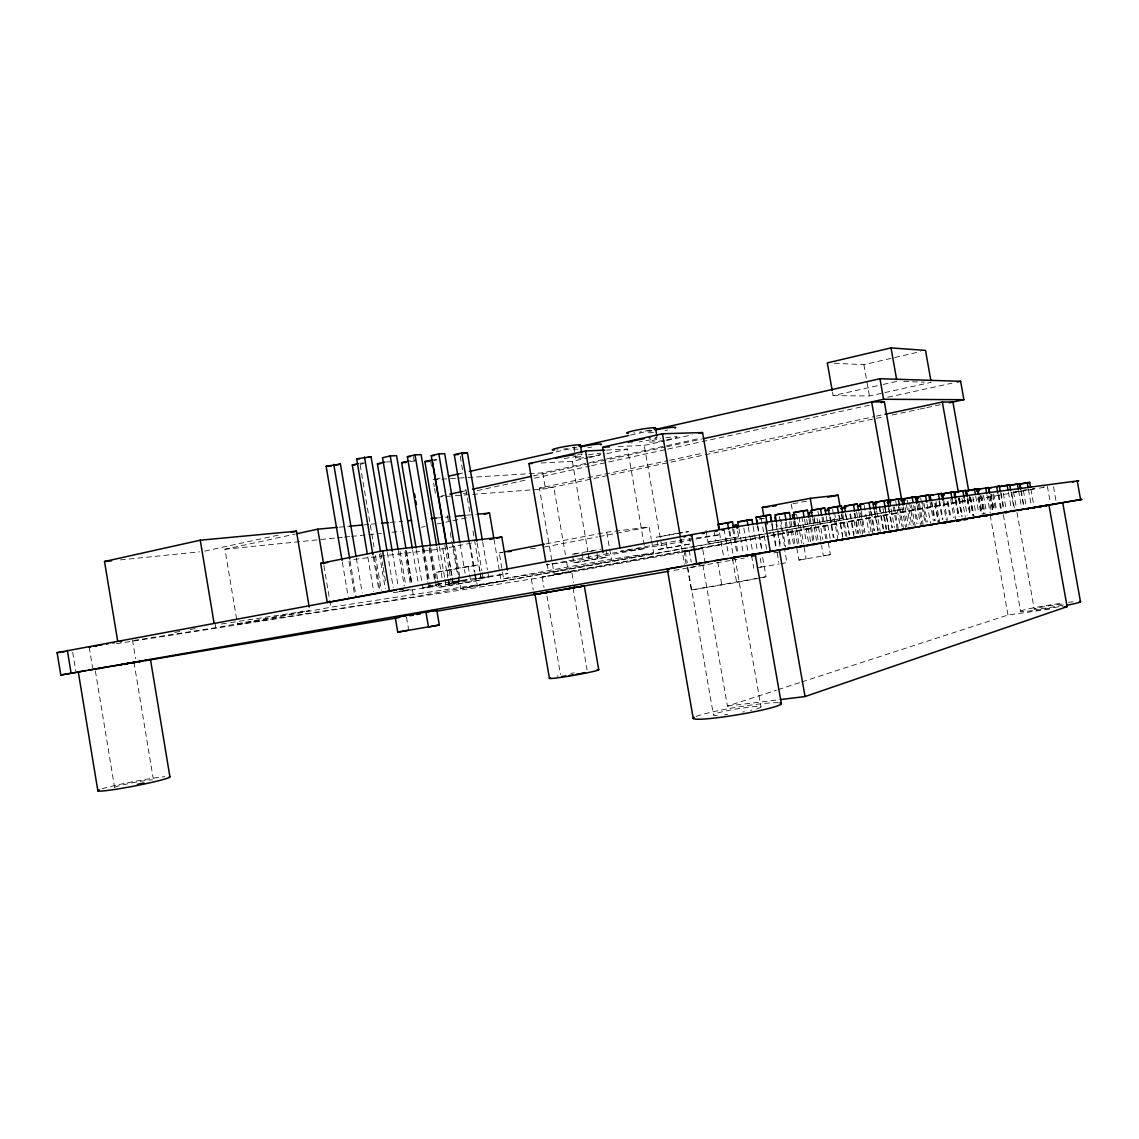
<?xml version="1.0" encoding="UTF-8"?>
<svg xmlns="http://www.w3.org/2000/svg" width="1139" height="1139" viewBox="0 0 1139 1139"><rect width="100%" height="100%" fill="white"/><g stroke="black" fill="none" stroke-linecap="round" stroke-linejoin="round"><path stroke-width="0.75" stroke-dasharray="5 3.75" d="M571.75 571.863L542.249 576.96L571.75 571.863L573.529 582.385M1014.322 507.624L1011.617 492.489L1018.238 491.151M702.863 564.987L727.422 706.095L776.428 690.177M778.122 689.636L800.091 682.503M801.785 681.948L1007.987 615.003L1053.205 608.625M542.192 576.946L544.001 587.468M686.091 563.905L684.055 551.447L769.039 536.099M360.209 464.328L363.227 463.616M410.51 461.694L414.938 460.654L410.481 460.854M433.546 460.626L436.479 459.942M834.303 363.241L863.903 364.679L892.99 357.945M894.713 357.546L920.369 351.595M436.536 478.907L439.996 478.124M459.06 473.824L462.519 473.041M556.06 451.912L576.847 447.214M630.536 435.084L651.323 430.385M832.495 392.2L833.107 395.646L881.429 384.825M883.152 384.441L896.963 381.351M541.096 462.989L572.333 461.323L587.866 457.892M589.603 457.508L599.954 455.216M606.873 453.692L627.589 449.108L644.802 548.457L589.119 558.694L546.336 564.901L603.371 554.38L644.802 548.457M618.221 446.516L644.247 445.434L664.82 440.878M666.529 440.508L692.241 434.813M833.107 395.646L869.441 395.988L883.166 392.955M884.875 392.571L931.189 382.334M433.076 479.69L542.734 472.87L587.824 462.989M589.546 462.605L605.165 459.188M606.888 458.803L700.528 438.287M887.808 397.24L951.962 383.174M441.263 496.063L444.723 495.294M462.078 491.507L465.609 490.738M533.194 475.945L665.148 447.072M666.771 446.716L701.581 439.099M463.388 493.628L466.848 492.874M477.241 490.61L527.485 479.676M534.419 478.166L589.845 466.079M591.582 465.709L666.073 449.478M667.81 449.093L870.509 404.929M204.778 551.105L280.877 534.561M493.999 539.245L501.16 581.104L413.628 596.964L237.51 624.329L224.953 549.254L295.414 534.02M764.098 536.853L554.209 574.298L539.402 488.133L667.924 460.669M669.661 460.298L702.663 453.237M709.611 451.756L874.595 416.504M876.332 416.134L885.017 414.269M437.817 497.06L545.467 488.802L884.049 416.703M892.15 414.98L918.774 409.314M919.928 409.072L925.722 407.833M926.861 407.591L941.355 404.502M421.615 527.215L425.103 526.489M437.291 523.954L444.253 522.502M446.004 522.146L451.215 521.05M452.966 520.694L470.379 517.063M353.816 559.391L442.815 548.756L474.038 542.577M687.287 567.08L691.273 590.002L736.634 582.485L766.034 576.775L762.091 554.223M651.579 540.797L653.658 552.856L548.514 571.935L503.652 578.74L499.224 552.871L502.698 552.216M546.037 543.873L606.731 532.212L649.187 527.015L651.28 539.074M1043.224 487.079L1044.007 486.937M691.273 590.002L766.034 576.775M544.257 547.076L597.576 536.882M599.299 536.554L614.775 533.593M616.498 533.266L649.187 527.015M792.986 503.751L799.92 502.441M801.657 502.1L806.853 501.117M437.533 578.996L436.408 572.333L468.186 566.325L478.864 564.859L480.003 571.55M436.408 572.333L478.864 564.859M678.403 533.095L656.406 537.209L688.483 531.671L680.097 532.781M759.77 518.9L762.831 518.316M764.397 518.302L756.695 519.469M574.07 553.967L601.164 549.155M588.863 551.675L593.974 550.721M174.808 632.401L179.976 631.447M190.298 629.54L195.467 628.586M405.142 590.543L411.165 589.433L399.049 591.44L403.619 590.771M435.326 584.976L441.505 583.837M416.376 549.624L422.868 587.895L436.194 585.645L435.312 580.434M452.838 582.371L466.264 580.107L452.838 582.371L446.63 545.923M422.868 587.895L436.194 585.645M444.922 579.281L445.805 584.478L458.846 582.271L457.721 576.263M474.579 573.757L475.476 579.011L488.603 576.804L487.706 571.55M445.805 584.478L458.846 582.271M475.476 579.011L488.603 576.804M393.282 592.693L448.88 584.392L508.022 573.529L443.484 583.054M661.588 545.382L720.318 534.59L680.894 540.1L620.584 551.205L661.588 545.382L644.247 445.434M133.704 640.46L215.769 627.703L309.78 610.461L230.021 622.691M237.51 624.329L330.908 607.215L501.16 581.104M437.817 580.662L438.956 587.325L481.441 579.908L480.302 573.216M438.956 587.325L481.441 579.908M572.646 556.003L573.828 562.837L607.414 557.042L605.934 548.5M573.828 562.837L607.414 557.042M657.018 540.712L658.527 549.454L690.618 543.915L689.707 538.662M658.527 549.454L690.618 543.915M503.652 578.74L611.372 559.135L653.658 552.856M842.148 518.402L768.156 530.717L842.148 518.402L841.28 513.433M705.981 530.447L708.002 542.121L738.627 536.839L737.175 528.496M708.002 542.121L738.627 536.839M756.965 567.735L761.749 566.866L759.827 555.889M796.83 548.073L798.937 560.089L806.127 558.779L804.034 546.862M780.671 563.72L786.907 562.581L784.7 549.938M828.309 542.634L830.416 554.65L823.383 555.932L821.561 545.553M458.647 576.633L460.711 588.749L695.046 546.307M696.783 545.98L903.341 509.076L460.711 588.749M554.209 574.298L764.084 536.469M771.075 535.202L970.286 499.722L969.659 496.234M771.089 535.601L970.286 499.722M770.776 535.786L1037.544 488.46M1022.651 490.339L1026.353 489.685M705.169 563.278L702.621 548.685L536.839 578.213L114.626 643.991M1039.295 488.147L1046.285 486.88M1032.447 489.058L1034.91 488.617M1028.674 489.727L1022.537 490.781M1032.774 488.546L1034.041 488.332M674.003 570.368L706.009 564.702M707.746 564.403L730.327 560.473M732.064 560.174L744.237 558.053M751.185 556.843L756.396 555.932M773.765 552.913L780.728 551.703M798.937 560.089L830.416 554.65M760.539 567.165L779.119 564.004M689.85 567.549L703.717 565.2M1020.273 491.165L1011.589 492.504M221.35 624.015L228.284 622.962M684.012 551.49L702.621 548.685M436.508 584.093L441.733 583.31M441.548 583.766L429.318 585.859L433.817 585.19M572.362 554.294L580.42 553.17M499.224 552.871L502.698 552.429M530.404 548.856L535.586 548.186M727.422 706.095L778.578 699.816M120.364 559.89L199.524 551.846M224.953 549.254L335.678 537.992M337.443 537.822L342.711 537.281M344.462 537.095L349.744 536.569M351.495 536.384L381.38 533.351M391.916 532.283L400.714 531.386M339.009 527.186L349.63 526.19M363.797 524.865L369.107 524.367M370.887 524.196L376.197 523.698M390.364 522.374L402.75 521.206M436.408 518.06L452.34 516.565M466.506 515.241L475.362 514.401M539.402 488.133L553.768 487.036L565.414 554.75M359.824 463.189L366.231 462.89M386.434 461.964L391.047 461.751M433.646 459.786L436.508 459.658M606.56 450.047L627.589 449.108M903.811 381.551L924.341 382.135M1053.475 486.766L1056.124 501.573M1047.367 486.211L1050.4 503.096M1030.895 489.087L1033.885 505.844M1028.446 489.428L1031.464 506.243M1023.391 490.439L1026.381 507.154M1021.099 490.425L1024.132 507.439M1020.928 490.781L1023.933 507.553M1018.579 490.767L1021.327 506.143M1013.511 491.792L1016.543 508.763M1016.985 512.408L1034.255 609.052M1010.991 491.806L1014.08 509.09M1008.385 492.162L1011.176 507.78M1003.302 493.187L1006.392 510.429M1001.067 492.746L1004.043 509.347M1000.683 493.543L1003.416 509.247M1003.345 514.771L1020.558 611.23A30.34 1.609 -9 0 0 1062.587 606.076M998.846 494.753L1001.807 511.411M998.091 494.81L1001.039 511.34M993.721 494.07L996.682 510.628M992.781 494.625L995.6 510.4M991.172 494.426L994.133 511.041M990.916 494.127L993.92 510.984M990.289 496.205L993.236 512.707M990.005 495.921L992.98 512.664M988.609 496.177L991.613 513.091M986.929 494.625L990.232 513.105M990.19 515.198L1007.987 615.003M983.47 495.465L986.474 512.279M981.832 495.679L985.107 514.031M980.836 495.835L984.153 514.401M980.437 495.55L983.783 514.372M979.027 496.049L982.316 514.486M978.871 497.458L981.903 514.472M978.045 497.629L981.106 514.814M975.71 496.148L978.757 513.233M972.905 496.903L975.938 513.988M970.599 497.202L973.916 515.867M970.186 497.273L973.546 516.138M969.616 497.017L973.019 516.138M967.709 497.601L970.741 514.643M967.367 499.053L970.143 514.614M967.153 499.138L969.944 514.856M964.107 497.729L967.196 515.099M961.999 498.398L965.388 517.476M959.351 497.686L959.963 501.16M959.195 498.782L962.284 516.195M958.981 498.782L962.056 516.038M958.397 498.199L961.629 516.423M955.991 499.195L959.081 516.522M955.82 500.249L958.782 516.892M955.379 500.178L958.326 516.736M952.019 498.939L955.578 518.9M950.681 499.594L953.913 517.775M948.075 501.644L951.022 518.245M947.164 501.445L950.154 518.288M943.804 500.42L947.491 520.452M943.064 501.872L946.367 520.409M939.59 500.619L942.907 519.227M939.049 501.174L942.323 519.655M936.059 501.587L939.647 521.819M935.247 503.082L938.593 521.918M934.777 503.367L938.052 521.861M931.873 501.786L935.233 520.694M931.275 502.128L934.564 520.694M930.008 501.915L933.354 520.779M927.032 504.079L930.663 523.299M923.943 503.224L927.288 522.089M922.305 501.288L926.021 522.189M920.696 498.298L925.238 523.968M919.444 503.466L923.159 524.453M918.29 503.879L921.949 524.51M917.094 505.445L920.511 524.652M914.916 506.229L917.991 523.598M913.606 505.417L916.838 523.641M911.399 504.933L915.115 525.862M909.52 502.783L913.649 526.118M907.342 500.021L911.969 526.147M906.53 504.89L910.089 524.994M905.135 507.453L908.239 524.951M903.312 506.827L906.872 526.987M901.988 507.595L905.519 527.542M899.782 507.311L903.355 527.571M898.386 506.371L901.931 526.417M895.71 501.132L900.209 526.588M894.371 506.727L898.23 528.496M893.218 506.684L897.133 528.838M891.111 508.891L894.371 527.4M863.903 364.679L869.441 395.988M889.089 508.777L892.421 527.599M888.392 507.723L891.979 528.026M885.117 507.553L889.075 529.906M884.96 508.193L888.861 530.29M882.939 508.065L886.598 528.795M883.707 516.124L886.156 529.92M879.721 506.955L883.65 529.137M879.109 506.812L883.095 529.364M876.631 510.87L880.262 531.457M874.909 511.311L878.254 530.261M874.012 509.048L878.027 531.728M871.363 511.795L874.724 530.831M870.438 510.856L873.955 530.774M869.014 511.354L872.816 532.938M868.701 518.302L871.221 532.582M864.216 505.46L869.128 533.28M861.283 511.197L864.985 532.169M860.557 512.892L864.074 532.767M858.906 512.422L862.764 534.333M856.585 511.724L860.401 533.365M854.933 512.963L858.521 533.28M854.321 513.362L857.895 533.664M854.065 520.779L856.329 533.593M850.534 513.874L854.122 534.276M849.893 514.073L853.737 535.914M845.893 514.614L849.466 534.874M845.451 513.233L849.324 535.159M842.945 514.6L846.875 536.939M841.636 513.746L845.821 537.48M839.073 515.44L842.703 536.127M838.831 515.155L842.775 537.608M834.517 512.507L838.788 536.768M832.595 509.418L837.72 538.533M830.388 517.021L834.019 537.651M829.648 516.835L833.292 537.494M826.259 516.423L830.075 538.291M823.17 517.234L826.971 538.875M821.974 517.006L825.803 538.775M817.902 511.098L822.899 539.53M817.076 518.558L821.062 541.281M814.129 517.462L818.129 540.242M813.844 518.871L814.442 522.303M812.662 518.715L816.478 540.413M809.957 517.732L814.058 541.096M808.975 518.772L812.862 540.868M806.697 519.469L810.868 543.246M804.504 519.37L808.704 543.303M801.856 516.636L806.341 542.235M798.966 517.106L803.721 544.228M796.588 514.33L801.642 543.118M795.05 521.107L798.937 543.26M791.249 504.079L792.118 508.976M794.111 520.395L795.264 526.916M793.499 521.69L797.371 543.801M790.95 521.206L795.207 545.524M789.569 521.804L793.826 546.051M786.28 521.847L790.267 544.542M785.155 522.402L789.113 545.04M780.784 519.498L785.639 547.204M779.318 516.551L784.458 545.908M776.399 521.861L780.656 546.222M776.072 524.068L780.03 546.635M772.071 523.342L776.499 548.685M777.154 552.842L778.834 562.41M771.687 523.869L775.801 547.375M761.194 518.387L766.789 550.393M757.876 526.19L761.991 549.753M757.463 525.791L761.621 549.496M753.121 526.389L757.307 550.393M748.309 527.044L752.836 552.899M751.583 555.661L753.79 568.304M743.81 528.112L747.996 552.031M738.983 528.767L743.482 554.536M733.744 529.023L738.029 553.54M732.633 528.852L736.961 553.639M734.911 557.398L760.994 706.935M729.857 531.215L731.024 537.935M728.974 531.045L733.075 554.522M732.576 559.192L736.634 582.485M724.005 529.023L728.576 555.206M719.506 532.796L723.578 556.188M714.011 531.073L715.733 540.997M717.769 561.94L721.642 584.15M689.209 550.464L691.202 561.911M685.251 551.319L687.258 562.88M687.785 567.336L713.455 714.979M681.165 538.946L682.233 545.125M679.983 538.007L684.553 564.303M666.144 543.004L667.041 548.201M606.731 532.212L609.337 547.361M609.636 549.041L611.372 559.135M596.993 553.255L597.875 558.423M573.971 448.965L574.512 452.083M574.768 453.55L575.565 458.177M572.333 461.323L587.909 551.732M588.208 553.469L589.119 558.694M582.029 552.956L583.481 561.413M572.974 587.881L587.098 669.96M566.61 561.684L568.389 572.105M542.734 472.87L545.467 488.802M547.09 563.648L548.514 571.935M546.991 595.968L560.488 674.587M531.372 579.082L533.209 589.788M482.637 541.851L487.407 569.813M477.141 542.99L481.868 570.696M482.167 572.433L483.05 577.615M460.213 456.212L461.409 463.174M461.708 464.926L462.591 470.151M465.865 489.314L467.061 496.291M467.36 498.028L468.542 505.004M468.841 506.741L469.738 511.966M473.012 531.144L479.861 571.223M480.145 572.96L481.042 578.185M470.25 544.442L475.006 572.262M475.305 573.999L477.383 586.172M469.496 544.001L474.28 572.006M468.186 566.325L469.339 573.059M469.624 574.754L470.777 581.502M460.056 543.73L465.082 573.173M454.561 546.151L460.498 580.961M453.336 545.481L458.362 574.91M447.499 515.668L448.396 520.936M450.261 532.483L451.457 539.487M451.756 541.239L457.65 575.266M446.716 544.912L452.041 576.163M452.325 577.9L453.222 583.111M430.613 461.309L431.51 466.549M444.908 545.182L450.261 576.633M450.56 578.384L451.457 583.624M433.674 483.192L434.272 486.695M434.557 488.446L435.753 495.451M447.228 570.838L448.353 577.445M448.638 579.096L449.763 585.702M442.815 548.756L447.727 577.601M448.011 579.295L448.88 584.392M439.327 546.393L444.623 577.544M436.821 546.962L442.445 580.064M430.798 547.674L436.152 579.182M429.702 547.446L435.013 578.697M413.457 456.44L414.354 461.651M429.118 548.5L434.443 579.765M423.836 548.144L430.357 586.514M422.783 547.46L428.421 580.619M422.256 548.941L427.552 580.093M427.851 581.83L428.734 587.012M412.66 550.308L418.013 581.858M406.481 551.532L412.076 584.563M406.167 550.749L411.791 583.908M405.698 550.237L411.279 583.125M412.46 590.045L413.628 596.964M404.886 551.86L410.225 583.325M400.06 551.475L405.712 584.791M398.351 550.521L404.274 586.03M406.509 617.196L408.445 628.557M392.528 552.985L398.166 586.201M387.303 552.515L393.197 587.354M380.782 553.283L382.861 565.542M383.145 567.293L384.341 574.298M384.64 576.049L385.822 583.054M379.444 554.095L385.324 588.82M360.123 464.926L373.976 546.734M375.443 555.433L381.337 590.244M374.404 557.441L379.743 588.948M373.208 556.615L378.817 589.774M367.84 556.971L373.706 591.668M356.336 558.224L362.23 593.092M350.043 560.758L355.952 595.797M348.975 561.499L354.556 594.53M342.355 562.296L348.263 597.235M323.889 565.599L329.442 598.544M329.74 600.281L330.908 607.215M215.186 624.243L215.769 627.703M132.508 639.947L135.612 658.641M134.018 662.414L153.181 778.236M95.363 670.857L114.583 787.419M89.212 647.237L92.601 667.781M72.711 652.248L75.758 670.786M665.831 437.817A14.351 1.125 -10 0 1 674.886 437.988A14.351 1.125 -10 0 1 651.309 442.103A14.351 1.125 -10 0 1 660.762 438.7M667.71 430.015A14.351 1.196 -10 0 1 664.891 430.599M653.43 432.421A14.351 1.196 -10 0 1 651.935 430.784M102.168 788.786A36.704 2.264 -10.9 0 1 133.121 781.667A36.704 2.264 -10.9 0 1 164.842 776.727M114.726 787.291A19.819 1.224 -10.9 0 1 132.181 782.877A19.819 1.224 -10.9 0 1 152.512 779.845M556.971 676.167A25.044 1.196 -9.9 0 1 558.267 675.883M570.824 673.42A25.044 1.196 -9.9 0 1 574.284 672.807M577.815 454.347A14.238 1.111 -9.7 0 1 579.552 455.486A14.238 1.111 -9.7 0 1 562.296 458.818M574.825 447.001A14.238 1.182 -9.7 0 1 572.276 447.57M567.493 448.495A14.238 1.182 -9.7 0 1 563.549 449.15M558.124 449.862A14.238 1.182 -9.7 0 1 556.587 450.019M600.822 454.404A13.953 1.068 -9.8 0 1 578.883 458.277A13.953 1.068 -9.8 0 1 583.567 455.785M588.336 454.874A13.953 1.068 -9.8 0 1 600.936 453.208M591.568 447.086A13.953 1.139 -9.8 0 1 587.724 447.784M578.057 449.108A13.953 1.139 -9.8 0 1 576.661 447.841M1020.558 611.244A30.34 1.609 -9 0 1 1063.128 603.029M1068.553 602.332A30.34 1.609 -9 0 1 1073.194 601.833M1063.285 604.994A16.387 0.868 -9 0 1 1039.423 608.895A16.387 0.868 -9 0 1 1039.651 607.557A16.387 0.868 -9 0 1 1063.456 603.912M696.086 716.474A44.677 3.801 -9.5 0 1 738.044 707.006A44.677 3.801 -9.5 0 1 778.976 702.791M717.257 715.377A24.118 2.05 -9.5 0 1 721.827 711.903A24.118 2.05 -9.5 0 1 753.278 706.721A24.118 2.05 -9.5 0 1 756.652 708.885M751.939 710.095A24.118 2.05 -9.5 0 1 750.558 710.423M744.379 711.704A24.118 2.05 -9.5 0 1 742.728 712.032M727.565 714.424A24.118 2.05 -9.5 0 1 724.532 714.794M655.153 437.376A14.636 1.167 -9.9 0 1 654.27 438.842A14.636 1.167 -9.9 0 1 639.221 441.904M632.259 442.786A14.636 1.167 -9.9 0 1 630.963 442.872M650.084 429.973A14.636 1.253 -9.9 0 1 639.591 432.065M634.708 432.792A14.636 1.253 -9.9 0 1 633.797 432.905"/><path stroke-width="1.5" d="M693.224 718.438L667.312 569.087L681.934 566.453M780.343 699.588L805.045 696.555L1067.115 606.66L1048.905 504.99L753.164 554.408M97.854 790.779L78.292 671.996L85.525 670.7M1059.541 503.324L1062.715 502.698L1080.484 601.762M342.07 560.559L326.138 466.221L340.433 464.086L356.037 556.473M372.909 554.864L356.664 458.86L371.058 456.711L387.004 550.778M335.863 465.182L340.433 464.086M367.94 457.451L371.058 456.711M367.256 553.497L352.278 464.997L358.315 463.545M412.361 548.557L396.571 455.643L390.25 455.913L382.505 457.764L398.095 549.624M573.572 587.781L574.455 587.624L574.084 585.759M392.229 551.233L377.408 463.815L384.897 462.035M422.783 547.46L407.349 456.711L415.009 454.888L421.103 454.632L436.522 545.225M416.077 547.887L401.597 462.676L409.001 460.925M446.331 544.2L431.254 455.685L438.842 453.906L444.694 453.664L459.757 541.993M930.89 380.654L925.509 350.399L891.025 347.908L827.327 362.9L832.196 390.478M439.028 544.656L424.89 461.566L432.222 459.857M469.197 542.249L454.262 454.703L461.765 452.952L467.403 452.724L482.338 540.1M584.748 672.58L581.26 673.348M462.918 453.763L467.403 452.724M577.202 587.183L584.307 585.916L598.744 669.732M1077.167 481.114L1078.704 480.715L765.223 522.345A54.031 1.082 -9.9 0 0 691.658 534.675L56.95 652.661L60.339 652.348M448.666 476.173L459.06 473.824M469.453 471.475L552.586 452.696M580.306 446.431L628.799 435.468M654.783 429.602L879.963 378.732L960.633 381.28L963.921 399.689L949.428 402.779M781.311 703.518L755.157 553.896L751.968 554.508M545.738 561.399L528.952 463.644L585.531 450.973L604.809 450.119M719.421 529.407L702.535 432.549L662.414 433.774L602.602 447.157L619.986 547.745M117.701 641.172L104.517 561.499L200.25 540.199L296.439 531.187L309.196 607.016M699.104 433.304L702.535 432.549M957.173 382.035L960.633 381.28M449.933 494.155L462.135 491.493M472.486 489.229L531.543 476.301M703.19 438.743L883.608 399.276L963.921 399.689M880.903 402.665L884.362 401.91L901.803 500.434M291.257 532.312L296.439 531.187M297.137 533.65L317.753 529.179L337.229 527.357M885.017 414.269L942.323 402.024L952.902 402.039L968.734 490.994M90.579 646.909L89.255 647.265L90.565 647.137M484.303 514.159L489.528 513.077L493.7 537.494M727.351 558.466L60.623 675.043L79.531 671.882M683.955 537.053L685.009 536.825M396.386 590.016L327.277 602.574L320.671 563.349L382.59 550.849L501.786 537.081L507.424 570.055M489.642 539.487L493.116 538.804M496.576 538.106L501.786 537.081M549.425 678.346L535.031 594.43L668.764 571.28M1072.397 482.082L1074.319 481.697M544.898 592.721L547.702 592.252M550.479 591.782L546.378 592.479L550.749 591.696M579.566 673.69L575.907 674.373M504.435 551.874L544.314 544.214M572.945 587.881L572.105 588.023L574.455 587.624M763.785 515.867L762.304 507.439L810.228 498.312L838.062 495.194L840.112 506.798M827.669 497.173L838.062 495.194M690.291 535.8L691.843 535.515M149.935 659.695L119.04 664.948M718.923 529.45L718.04 524.438L727.508 522.659L732.534 522.018L733.445 527.272M757.179 524.097L755.983 517.32L765.707 515.497L770.59 514.885L771.772 521.648M724.675 523.484L732.534 522.018M762.518 516.408L770.59 514.885M738.67 527.058L737.773 521.904L747.113 520.153L751.911 519.541L752.822 524.68M776.399 521.861L775.175 514.899L784.757 513.12L789.427 512.522L790.637 519.469M744.166 520.993L751.911 519.541M789.427 512.522L775.175 514.899M794.751 519.398L793.556 512.593L802.995 510.827L807.48 510.258L808.676 517.063M807.48 510.258L793.556 512.593M812.378 517.035L811.196 510.357L820.507 508.635L824.807 508.094L825.974 514.757M824.807 508.094L811.196 510.357M733.317 525.762L736.591 525.164L737.175 528.496M829.349 515.113L828.138 508.222L837.307 506.528L841.436 506.001L842.646 512.877M841.436 506.001L828.138 508.222M809.658 516.067L809.074 512.735L812.022 512.18M845.295 511.24L844.412 506.172L857.411 503.993L858.607 510.742M857.411 503.993L844.412 506.172M93.569 646.311L96.787 645.728M828.694 510.016L825.206 510.656L829.178 510.144M860.984 509.446L860.059 504.207L872.787 502.071L874.012 509.048M845.893 507.709L840.739 508.663L844.569 508.165M876.332 509.161L875.108 502.299L883.907 500.676L887.58 500.22L888.79 507.069M887.58 500.22L875.108 502.299M857.396 506.428L860.785 505.801M890.513 505.517L889.616 500.477L901.817 498.426L903.013 505.147M901.817 498.426L889.616 500.477M873.485 504.264L876.831 503.652M916.795 503.694L915.557 496.704L903.597 498.711L904.523 503.965M907.028 498.284L915.557 496.704M887.352 502.484L890.655 501.872M917.977 502.171L917.066 497.017L925.494 495.465L928.798 495.052L929.709 500.192M887.495 502.655L890.783 502.043M928.798 495.052L917.066 497.017M900.75 500.761L905.633 499.864M930.976 500.434L930.079 495.38L941.569 493.443L942.765 500.192M915.3 498.811L918.518 498.213M943.519 498.768L942.636 493.785L953.913 491.891L955.094 498.526M953.913 491.891L942.636 493.785M955.692 497.458L954.767 492.262L962.868 490.767L965.829 490.396L966.755 495.593M965.829 490.396L954.767 492.262M967.41 495.892L966.498 490.781L974.486 489.314L977.362 488.958L978.273 494.055M941.27 495.565L944.402 494.995M977.362 488.958L966.498 490.781M978.728 494.383L977.846 489.343L988.51 487.563L989.407 492.575M989.706 492.916L988.823 487.962L999.302 486.196L1000.384 491.82M1009.752 484.887L999.444 486.624L1009.752 484.887L1010.663 490.439M976.507 490.966L979.512 490.411L976.821 490.752M1019.875 483.619L1009.752 485.328L1019.875 483.619L1020.786 488.731M1029.684 482.395L1019.732 484.061L1029.684 482.395L1030.596 487.421M439.312 625.012L428.478 626.991L425.943 612.07L436.807 610.233L439.312 625.012L397.739 632.159L395.247 617.423L436.807 610.233M133.106 662.585L135.142 662.243L132.637 662.67M397.739 632.159L408.716 630.18M148.696 659.922L145.578 660.478M731.836 557.968L734.285 557.526L731.694 558.082M1005.21 512.635L1007.09 512.308M1060.138 503.167L1082.05 499.352L714.48 560.787M99.307 645.272L102.069 644.788M132.48 662.713L134.003 662.442L132.466 662.67M732.05 557.953L734.114 557.583L732.163 557.839M745.774 555.604L747.597 555.291M1018.921 510.272L1021.569 509.802L1018.038 510.543M1045.858 505.645L1048.464 505.161M1048.649 505.161L1046.527 505.531M702.45 533.579L704.358 533.251M88.97 670.102L101.912 667.895M139.314 661.574L141.079 661.261M745.333 555.989L748.451 555.433M786.067 548.87L789.27 548.315M751.697 554.907L754.801 554.366M765.664 552.572L768.74 552.045M785.953 548.927L789.142 548.372M802.696 546.108L799.535 546.663L802.525 546.165M820.18 543.203L823.283 542.662M568.503 588.664L572.718 587.938M1040.79 506.528L1041.758 506.357M1012.429 511.368L1014.037 511.084L1012.514 511.439M1052.692 504.492L1055.639 503.965M692.583 564.588L701.681 562.993M705.539 562.395L707.803 562.011M99.335 668.351L101.713 667.924M127.027 663.653L128.052 663.482M125.945 663.838L128.394 663.425M133.32 662.613L135.427 662.243M99.762 668.223L121.631 664.635M799.464 546.948L802.454 546.421M806.711 545.723L809.687 545.197L806.939 545.638M836.951 540.413L833.89 540.94L836.652 540.484M841.08 539.715L844.127 539.188M119.766 664.92L121.788 664.564M820.208 543.488L823.483 542.89M854.592 537.466L857.61 536.939M875.364 533.992L878.326 533.465M882.027 532.91L884.975 532.397M860.999 536.683L864.387 536.099M868.046 535.487L871.42 534.903M888.634 531.785L891.566 531.272M894.969 530.76L898.443 530.162M901.988 529.578L905.448 528.966M915.685 527.286L919.102 526.688M909.064 528.638L912.325 528.069M943.334 522.673L946.666 522.089L943.505 522.616M929.481 525.25L932.656 524.695M946.224 522.417L942.921 523.015L946.352 522.53M977.419 517.006L980.608 516.451M984.196 515.896L987.371 515.341M1025.228 509.261L1027.278 508.905M1032.276 507.937L1034.853 507.496M970.271 518.416L973.332 517.889L970.57 518.345M987.442 515.568L984.452 516.081L987.072 515.64M991.542 514.871L994.518 514.344M997.679 513.86L1001.338 512.991M1011.304 511.354L1014.379 510.813L1011.802 511.254M1018.366 510.201L1021.398 509.674M1027.649 508.72L1025.527 509.09L1027.563 508.82M1034.483 507.638L1031.948 508.065L1035.536 507.496M956.774 521.192L960.277 520.594M963.779 519.982L967.282 519.37M1025.029 509.332L1028.531 508.72M1038.54 506.784L1042 506.186M1045.445 505.588L1048.905 504.99M1039.394 506.784L1041.672 506.385M698.677 563.748L701.41 563.264M704.998 562.723L708.031 562.196M118.428 665.148L120.335 664.82M1021.484 509.873L1018.821 510.329M1040.163 506.584L1042.128 506.243M1046.584 505.445L1062.63 502.712M1019.362 510.272L1021.27 509.945M1039.11 506.755L1041.003 506.428M1026.994 508.934L1028.204 508.72M539.502 593.718L584.25 585.93M106.525 644.019L108.077 643.749M732.804 557.64L755.114 553.896M698.463 563.762L699.916 563.52M1007.246 512.351L1005.353 512.664M99.378 668.451L101.727 668.052M125.333 663.866L127.91 663.425M100.275 668.266L101.471 668.052M126.571 663.667L127.639 663.482M544.015 592.921L436.152 611.273M568.276 588.664L572.59 587.938M99.164 668.451L101.698 668.009M131.982 662.969L135.47 662.371M138.972 661.773L142.46 661.175M145.963 660.592L399.433 617.523M409.926 615.729L413.414 615.145M416.917 614.547L420.419 613.949M731.338 557.953L734.513 557.427M395.247 617.423L406.239 615.573M571.294 588.151L573.074 587.852M536.853 594.131L538.391 593.875M573.031 674.886L569.315 675.484M112.761 642.966L114.313 642.709M889.374 531.628L891.809 531.23M881.8 532.967L884.248 532.554M896.151 530.575L898.514 530.176M840.71 540.014L843.316 539.573M847.388 538.961L849.922 538.533M854.72 537.665L857.24 537.252M875.336 534.291L877.685 533.906M744.65 556.216L748.166 555.633M751.669 555.035L755.171 554.451M758.688 553.867L762.19 553.283M813.047 544.784L816.563 544.2M820.066 543.616L823.582 543.032M827.085 542.449L830.587 541.851M881.458 533.365L884.96 532.781M888.463 532.198L891.979 531.6M949.855 521.933L953.357 521.349M956.874 520.765L960.376 520.181M545.951 592.551L544.955 592.721M547.318 592.323L546.549 592.451M715.605 531.329L717.371 531.03M535.757 594.316L535.031 594.43M669.376 568.774L667.326 569.087M120.25 641.727L121.631 641.513M79.16 671.868L78.392 671.996M722.254 530.247L723.721 530.019M95.519 646.411L96.644 646.24M399.874 589.504L403.363 588.991M62.218 652.092L64.425 651.779M1063.641 607.144L1067.115 606.66M733.544 525.563L736.591 525.164M565.983 675.982L561.897 676.424M718.04 524.438L723.094 523.783M737.773 521.904L742.614 521.278M795.164 514.515L792.303 514.885L792.901 518.288M809.074 512.735L811.822 512.379M507.894 551.76L511.354 551.319M872.787 502.071L868.972 502.555L870.139 509.19M941.569 493.443L938.394 493.842L939.291 498.925M988.51 487.563L985.733 487.905L986.63 492.945M999.302 486.196L996.611 486.538L997.792 493.159M755.983 517.32L760.895 516.707M860.059 504.207L863.903 503.723M930.079 495.38L933.282 494.967M977.846 489.343L980.636 489.001M988.823 487.962L991.528 487.62M320.671 563.349L327.648 562.524M762.304 507.439L769.124 506.641M772.527 506.257L775.93 505.858M104.517 561.499L111.565 560.787M349.63 526.19L362.031 525.036M381.508 523.2L388.584 522.545M408.075 520.708L411.606 520.381M431.097 518.558L436.408 518.06M455.885 516.238L464.74 515.398M477.127 514.244L489.528 513.077M528.952 463.644L532.411 463.459M326.138 466.221L331.164 465.993M352.278 464.997L355.496 464.84M377.408 463.815L380.497 463.658M401.597 462.676L406.053 462.462M424.89 461.566L429.189 461.366M604.339 447.086L609.536 446.872M356.664 458.86L359.967 458.718M407.349 456.711L410.41 456.568M431.254 455.685L434.187 455.557M454.262 454.703L458.504 454.532M884.362 401.91L871.634 401.896L889.36 502.171M1077.209 480.843L1080.584 499.594M1027.25 482.694L1028.147 487.748M1020.031 485.741L1020.629 489.101M1017.355 483.933L1018.266 489.058M1007.147 485.214L1008.086 490.425M974.486 489.314L975.411 494.44M965.9 492.148L966.527 495.65M962.868 490.767L964.107 497.729M942.323 402.024L958.412 492.475M954.639 493.6L955.222 496.917M950.837 492.276L952.019 498.939M925.494 495.465L926.719 502.356M891.025 347.908L896.664 379.686M912.14 497.131L913.022 502.1M879.963 378.732L883.608 399.276M898.287 498.868L899.483 505.631M883.907 500.676L885.117 507.553M853.438 504.492L854.634 511.269M837.307 506.528L838.518 513.433M820.507 508.635L821.675 515.326M810.228 498.312L812.335 510.3M802.995 510.827L804.205 517.661M784.757 513.12L785.981 520.096M774.862 517.134L775.474 520.608M779.347 549.838L805.045 696.555M770.505 517.163L771.103 520.523M765.707 515.497L767.202 523.997M765.223 522.345L770.263 551.148M756.695 519.469L757.577 524.51M747.113 520.153L748.01 525.321M727.508 522.659L728.675 529.364M691.658 534.675L696.726 563.791M662.414 433.774L680.282 536.611M655.466 427.993L656.861 436.052M585.531 450.973L603.072 552.629M580.349 445.064L581.702 452.838M533.707 592.707L534.034 594.643M461.765 452.952L476.842 541.253M438.842 453.906L453.963 542.677M432.521 461.594L446.417 543.189M415.009 454.888L430.499 545.923M414.639 494.07L415.237 497.558M415.82 501.046L416.418 504.534M390.25 455.913L405.883 548.058M382.59 550.849L389.41 591.041M364.466 456.981L380.483 551.532M333.755 464.385L349.744 559.007M317.753 529.179L323.604 563.862M200.25 540.199L214.118 623.36M150.49 659.581L169.925 776.883M67.372 650.497L71.102 673.163M57.121 652.704L60.794 675.014M655.267 430.001A14.351 1.196 -10 0 1 670.899 427.452A14.351 1.196 -10 0 1 674.872 428.079M169.312 776.627A36.704 2.264 -10.9 0 1 132.167 786.451A36.704 2.264 -10.9 0 1 99.264 789.797M143.913 782.949A19.819 1.224 -10.9 0 1 137.363 784.358M597.149 669.618A25.044 1.196 -9.9 0 1 574.768 675.156A25.044 1.196 -9.9 0 1 550.578 677.776M555.505 458.433A14.238 1.111 -9.7 0 1 573.672 454.831M554.152 450.161A14.238 1.182 -9.7 0 1 566.154 446.317A14.238 1.182 -9.7 0 1 578.683 445.961M580.249 446.944A13.953 1.139 -9.8 0 1 596.38 444.253A13.953 1.139 -9.8 0 1 600.566 444.836M1079.274 601.477A30.34 1.609 -9 0 1 1066.431 605.364M779.888 702.905A44.677 3.801 -9.5 0 1 738.044 714.708A44.677 3.801 -9.5 0 1 694.277 717.299M628.372 442.53A14.636 1.167 -9.9 0 1 644.233 438.7M649.187 437.96A14.636 1.167 -9.9 0 1 650.098 437.846M628.244 433.361A14.636 1.253 -9.9 0 1 641.001 429.289A14.636 1.253 -9.9 0 1 653.928 428.89M912.282 527.855L908.851 528.453L912.282 527.884"/></g></svg>
